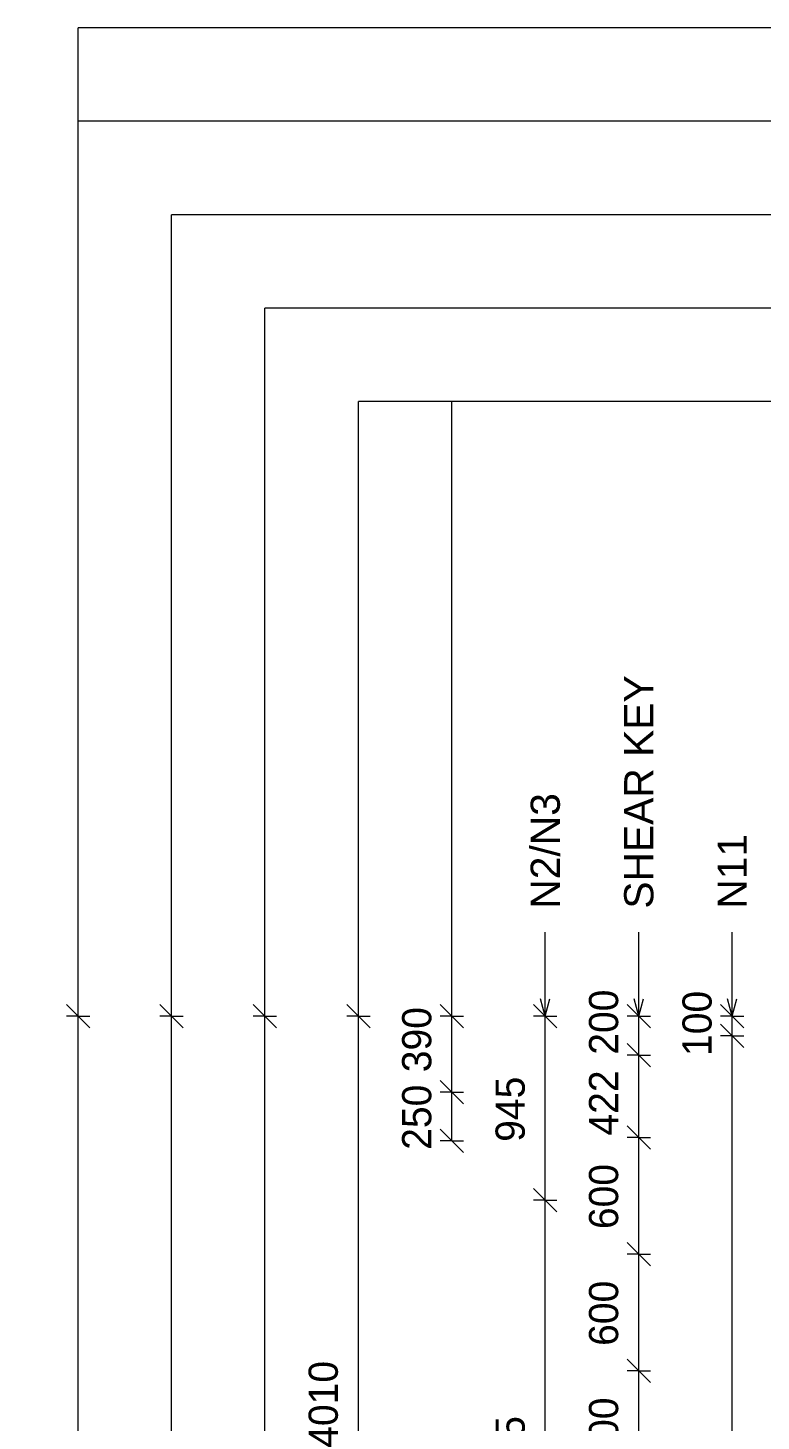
# Model space of a CAD drawing. Header units: millimetres. Extents: x 6587 to 23544, y -2694 to 13037.
# Drawn here: x 6587 to 10353, y 5619 to 12779 of the extents above; entities that cross this region are included whole.
import ezdxf

# ---------------------------------------------------------------- set-up
doc = ezdxf.new("R2010")
doc.units = ezdxf.units.MM
for name, color, linetype, lineweight in [('A-ANNO-DIMS', 211, 'Continuous', 9), ('A-ANNO-DIMS-60', 211, 'Continuous', 9), ('A-DETL-MBND', 5, 'Continuous', 18), ('G-ANNO-TEXT', 231, 'Continuous', 9)]:
    doc.layers.add(name, color=color, linetype=linetype, lineweight=lineweight)
doc.styles.add('Arial_1', font='arial.ttf', dxfattribs={"height": 150})
doc.styles.add('Nirmala UI Semilight', font='NirmalaS.ttf', dxfattribs={"height": 150})
doc.dimstyles.new('Arrow_Filled_-_2_5_NI_UI', dxfattribs={"dimscale": 304.8, "dimtxt": 157.104592, "dimasz": 0.393701, "dimexe": 0.19685, "dimexo": 0.0625, "dimgap": 0.19685, "dimtad": 1, "dimdec": 4, "dimzin": 0, "dimdsep": 46, "dimtxsty": 'Nirmala UI Semilight', "dimblk1": 'OBLIQUE', "dimblk2": 'OBLIQUE', "dimsah": 1, "dimcen": 0.09, "dimazin": 0, "dimtfac": 1, "dimtdec": 4, "dimtix": 1, "dimtmove": 2, "dimatfit": 3, "dimfxl": 0.19685, "dimfxlon": 1, "dimtvp": 1, "dimtolj": 1, "dimtzin": 0, "dimarcsym": 2})
doc.dimstyles.new('Arrow_Filled_-_2_5_NI_UI_1', dxfattribs={"dimscale": 304.8, "dimtxt": 157.104592, "dimasz": 0.393701, "dimexe": 0.19685, "dimexo": 0.0625, "dimgap": 0.19685, "dimtad": 1, "dimdec": 4, "dimzin": 0, "dimdsep": 46, "dimtxsty": 'Nirmala UI Semilight', "dimblk1": 'OBLIQUE', "dimblk2": 'OBLIQUE', "dimsah": 1, "dimcen": 0.09, "dimazin": 0, "dimtfac": 1, "dimtdec": 4, "dimtix": 1, "dimtmove": 0, "dimatfit": 3, "dimfxl": 0.19685, "dimfxlon": 1, "dimtvp": 1, "dimtolj": 1, "dimtzin": 0, "dimarcsym": 2})

# ---------------------------------------------------------------- blocks, each defined once
blk = doc.blocks.new('DIMBLOCK29-Elevation Front')
at = {"layer": 'A-ANNO-DIMS-60'}
for p, q in [((10204.9, 7600), (10144.9, 7660)), ((10204.9, 7600), (10144.9, 7600)), ((10204.9, -1295), (10204.9, 7600)), ((10204.9, 7600), (10264.9, 7540)), ((10204.9, 7600), (10264.9, 7600)), ((10204.9, -1295), (10144.9, -1235)), ((10204.9, -1295), (10144.9, -1295)), ((10204.9, -1295), (10264.9, -1355)), ((10204.9, -1295), (10264.9, -1295))]:
    blk.add_line(p, q, dxfattribs=at)
at = {"layer": 'A-ANNO-DIMS-60', "color": 0, "insert": (9949.2, 2382.7), "char_height": 150, "width": 1847.55, "attachment_point": 1, "rotation": 90, "line_spacing_factor": 1.142579, "style": 'Nirmala UI Semilight'}
blk.add_mtext('T8@200mm C/C', dxfattribs=at)
blk = doc.blocks.new('_Oblique')
at = {"color": 0, "linetype": 'ByBlock', "lineweight": -2}
blk.add_line((-0.5, -0.5), (0.5, 0.5), dxfattribs=at)
blk = doc.blocks.new('DIMBLOCK30-Elevation Front')
at = {"layer": 'A-ANNO-DIMS-60'}
for p, q in [((10204.9, 7700), (10144.9, 7760)), ((10204.9, 7700), (10144.9, 7700)), ((10204.9, 7600), (10204.9, 7700)), ((10204.9, 7700), (10264.9, 7640)), ((10204.9, 7700), (10264.9, 7700)), ((10204.9, 7600), (10144.9, 7660)), ((10204.9, 7600), (10144.9, 7600)), ((10204.9, 7600), (10264.9, 7540)), ((10204.9, 7600), (10264.9, 7600))]:
    blk.add_line(p, q, dxfattribs=at)
at = {"layer": 'A-ANNO-DIMS-60', "color": 0, "insert": (9949.2, 7495.8), "char_height": 150, "width": 370.196, "attachment_point": 1, "rotation": 90, "line_spacing_factor": 1.142579, "style": 'Nirmala UI Semilight'}
blk.add_mtext('100', dxfattribs=at)
blk = doc.blocks.new('DIMBLOCK43-Elevation Front')
at = {"layer": 'A-ANNO-DIMS-60'}
for p, q in [((9724.9, 5877.5), (9664.9, 5937.5)), ((9724.9, 5877.5), (9664.9, 5877.5)), ((9724.9, 5277.5), (9724.9, 5877.5)), ((9724.9, 5877.5), (9784.9, 5817.5)), ((9724.9, 5877.5), (9784.9, 5877.5)), ((9724.9, 5277.5), (9664.9, 5337.5)), ((9724.9, 5277.5), (9664.9, 5277.5)), ((9724.9, 5277.5), (9784.9, 5217.5)), ((9724.9, 5277.5), (9784.9, 5277.5))]:
    blk.add_line(p, q, dxfattribs=at)
at = {"layer": 'A-ANNO-DIMS-60', "color": 0, "insert": (9469.2, 5406.1), "char_height": 150, "width": 411.328, "attachment_point": 1, "rotation": 90, "line_spacing_factor": 1.142579, "style": 'Nirmala UI Semilight'}
blk.add_mtext('600', dxfattribs=at)
blk = doc.blocks.new('DIMBLOCK44-Elevation Front')
at = {"layer": 'A-ANNO-DIMS-60'}
for p, q in [((9724.9, 6477.5), (9664.9, 6537.5)), ((9724.9, 6477.5), (9664.9, 6477.5)), ((9724.9, 5877.5), (9724.9, 6477.5)), ((9724.9, 6477.5), (9784.9, 6417.5)), ((9724.9, 6477.5), (9784.9, 6477.5)), ((9724.9, 5877.5), (9664.9, 5937.5)), ((9724.9, 5877.5), (9664.9, 5877.5)), ((9724.9, 5877.5), (9784.9, 5817.5)), ((9724.9, 5877.5), (9784.9, 5877.5))]:
    blk.add_line(p, q, dxfattribs=at)
at = {"layer": 'A-ANNO-DIMS-60', "color": 0, "insert": (9469.2, 6006.1), "char_height": 150, "width": 411.328, "attachment_point": 1, "rotation": 90, "line_spacing_factor": 1.142579, "style": 'Nirmala UI Semilight'}
blk.add_mtext('600', dxfattribs=at)
blk = doc.blocks.new('DIMBLOCK45-Elevation Front')
at = {"layer": 'A-ANNO-DIMS-60'}
for p, q in [((9724.9, 7077.5), (9664.9, 7137.5)), ((9724.9, 7077.5), (9664.9, 7077.5)), ((9724.9, 6477.5), (9724.9, 7077.5)), ((9724.9, 7077.5), (9784.9, 7017.5)), ((9724.9, 7077.5), (9784.9, 7077.5)), ((9724.9, 6477.5), (9664.9, 6537.5)), ((9724.9, 6477.5), (9664.9, 6477.5)), ((9724.9, 6477.5), (9784.9, 6417.5)), ((9724.9, 6477.5), (9784.9, 6477.5))]:
    blk.add_line(p, q, dxfattribs=at)
at = {"layer": 'A-ANNO-DIMS-60', "color": 0, "insert": (9469.2, 6606.1), "char_height": 150, "width": 411.328, "attachment_point": 1, "rotation": 90, "line_spacing_factor": 1.142579, "style": 'Nirmala UI Semilight'}
blk.add_mtext('600', dxfattribs=at)
blk = doc.blocks.new('DIMBLOCK46-Elevation Front')
at = {"layer": 'A-ANNO-DIMS-60'}
for p, q in [((9724.9, 7500), (9664.9, 7560)), ((9724.9, 7500), (9664.9, 7500)), ((9724.9, 7077.5), (9724.9, 7500)), ((9724.9, 7500), (9784.9, 7440)), ((9724.9, 7500), (9784.9, 7500)), ((9724.9, 7077.5), (9664.9, 7137.5)), ((9724.9, 7077.5), (9664.9, 7077.5)), ((9724.9, 7077.5), (9784.9, 7017.5)), ((9724.9, 7077.5), (9784.9, 7077.5))]:
    blk.add_line(p, q, dxfattribs=at)
at = {"layer": 'A-ANNO-DIMS-60', "color": 0, "insert": (9469.2, 7086.9), "char_height": 150, "width": 414.756, "attachment_point": 1, "rotation": 90, "line_spacing_factor": 1.142579, "style": 'Nirmala UI Semilight'}
blk.add_mtext('422', dxfattribs=at)
blk = doc.blocks.new('DIMBLOCK47-Elevation Front')
at = {"layer": 'A-ANNO-DIMS-60'}
for p, q in [((9724.9, 7700), (9664.9, 7760)), ((9724.9, 7700), (9664.9, 7700)), ((9724.9, 7500), (9724.9, 7700)), ((9724.9, 7700), (9784.9, 7640)), ((9724.9, 7700), (9784.9, 7700)), ((9724.9, 7500), (9664.9, 7560)), ((9724.9, 7500), (9664.9, 7500)), ((9724.9, 7500), (9784.9, 7440)), ((9724.9, 7500), (9784.9, 7500))]:
    blk.add_line(p, q, dxfattribs=at)
at = {"layer": 'A-ANNO-DIMS-60', "color": 0, "insert": (9469.2, 7502.2), "char_height": 150, "width": 411.328, "attachment_point": 1, "rotation": 90, "line_spacing_factor": 1.142579, "style": 'Nirmala UI Semilight'}
blk.add_mtext('200', dxfattribs=at)
blk = doc.blocks.new('DIMBLOCK51-Elevation Front')
at = {"layer": 'A-ANNO-DIMS-60'}
for p, q in [((9244.9, 6755), (9184.9, 6815)), ((9244.9, 6755), (9184.9, 6755)), ((9244.9, 4100), (9244.9, 6755)), ((9244.9, 6755), (9304.9, 6695)), ((9244.9, 6755), (9304.9, 6755)), ((9244.9, 4100), (9184.9, 4160)), ((9244.9, 4100), (9184.9, 4100)), ((9244.9, 4100), (9304.9, 4040)), ((9244.9, 4100), (9304.9, 4100))]:
    blk.add_line(p, q, dxfattribs=at)
at = {"layer": 'A-ANNO-DIMS-60', "color": 0, "insert": (8989.2, 5199), "char_height": 150, "width": 548.438, "attachment_point": 1, "rotation": 90, "line_spacing_factor": 1.142579, "style": 'Nirmala UI Semilight'}
blk.add_mtext('2655', dxfattribs=at)
blk = doc.blocks.new('DIMBLOCK52-Elevation Front')
at = {"layer": 'A-ANNO-DIMS-60'}
for p, q in [((9244.9, 7700), (9184.9, 7760)), ((9244.9, 7700), (9184.9, 7700)), ((9244.9, 6755), (9244.9, 7700)), ((9244.9, 7700), (9304.9, 7640)), ((9244.9, 7700), (9304.9, 7700)), ((9244.9, 6755), (9184.9, 6815)), ((9244.9, 6755), (9184.9, 6755)), ((9244.9, 6755), (9304.9, 6695)), ((9244.9, 6755), (9304.9, 6755))]:
    blk.add_line(p, q, dxfattribs=at)
at = {"layer": 'A-ANNO-DIMS-60', "color": 0, "insert": (8989.2, 7054.7), "char_height": 150, "width": 414.756, "attachment_point": 1, "rotation": 90, "line_spacing_factor": 1.142579, "style": 'Nirmala UI Semilight'}
blk.add_mtext('945', dxfattribs=at)
blk = doc.blocks.new('DIMBLOCK54-Elevation Front')
at = {"layer": 'A-ANNO-DIMS-60'}
for p, q in [((8764.9, 7310), (8704.9, 7370)), ((8764.9, 7310), (8704.9, 7310)), ((8764.9, 7060), (8764.9, 7310)), ((8764.9, 7310), (8824.9, 7250)), ((8764.9, 7310), (8824.9, 7310)), ((8764.9, 7060), (8704.9, 7120)), ((8764.9, 7060), (8704.9, 7060)), ((8764.9, 7060), (8824.9, 7000)), ((8764.9, 7060), (8824.9, 7060))]:
    blk.add_line(p, q, dxfattribs=at)
at = {"layer": 'A-ANNO-DIMS-60', "color": 0, "insert": (8509.2, 7013.6), "char_height": 150, "width": 411.328, "attachment_point": 1, "rotation": 90, "line_spacing_factor": 1.142579, "style": 'Nirmala UI Semilight'}
blk.add_mtext('250', dxfattribs=at)
blk = doc.blocks.new('DIMBLOCK55-Elevation Front')
at = {"layer": 'A-ANNO-DIMS-60'}
for p, q in [((8764.9, 7700), (8704.9, 7760)), ((8764.9, 7700), (8704.9, 7700)), ((8764.9, 7310), (8764.9, 7700)), ((8764.9, 7700), (8824.9, 7640)), ((8764.9, 7700), (8824.9, 7700)), ((8764.9, 7310), (8704.9, 7370)), ((8764.9, 7310), (8704.9, 7310)), ((8764.9, 7310), (8824.9, 7250)), ((8764.9, 7310), (8824.9, 7310))]:
    blk.add_line(p, q, dxfattribs=at)
at = {"layer": 'A-ANNO-DIMS-60', "color": 0, "insert": (8509.2, 7412.3), "char_height": 150, "width": 411.328, "attachment_point": 1, "rotation": 90, "line_spacing_factor": 1.142579, "style": 'Nirmala UI Semilight'}
blk.add_mtext('390', dxfattribs=at)
blk = doc.blocks.new('DIMBLOCK60-Elevation Front')
at = {"layer": 'A-ANNO-DIMS-60'}
for p, q in [((8284.9, 7700), (8224.9, 7760)), ((8284.9, 7700), (8224.9, 7700)), ((8284.9, 3690.3), (8284.9, 7700)), ((8284.9, 7700), (8344.9, 7640)), ((8284.9, 7700), (8344.9, 7700)), ((8284.9, 3690.3), (8224.9, 3750.3)), ((8284.9, 3690.3), (8224.9, 3690.3)), ((8284.9, 3690.3), (8344.9, 3630.3)), ((8284.9, 3690.3), (8344.9, 3690.3))]:
    blk.add_line(p, q, dxfattribs=at)
at = {"layer": 'A-ANNO-DIMS-60', "color": 0, "insert": (8029.2, 5482.4), "char_height": 150, "width": 510.733, "attachment_point": 1, "rotation": 90, "line_spacing_factor": 1.142579, "style": 'Nirmala UI Semilight'}
blk.add_mtext('4010', dxfattribs=at)
blk = doc.blocks.new('DIMBLOCK68-Elevation Front')
at = {"layer": 'A-ANNO-DIMS-60'}
for p, q in [((7804.9, 7700), (7744.9, 7760)), ((7804.9, 7700), (7744.9, 7700)), ((7804.9, 2708.5), (7804.9, 7700)), ((7804.9, 7700), (7864.9, 7640)), ((7804.9, 7700), (7864.9, 7700)), ((7804.9, 2708.5), (7744.9, 2768.5)), ((7804.9, 2708.5), (7744.9, 2708.5)), ((7804.9, 2708.5), (7864.9, 2648.5)), ((7804.9, 2708.5), (7864.9, 2708.5))]:
    blk.add_line(p, q, dxfattribs=at)
at = {"layer": 'A-ANNO-DIMS-60', "color": 0, "insert": (7549.2, 4991.5), "char_height": 150, "width": 510.733, "attachment_point": 1, "rotation": 90, "line_spacing_factor": 1.142579, "style": 'Nirmala UI Semilight'}
blk.add_mtext('4991', dxfattribs=at)
blk = doc.blocks.new('DIMBLOCK72-Elevation Front')
at = {"layer": 'A-ANNO-DIMS-60'}
for p, q in [((7324.9, 7700), (7264.9, 7760)), ((7324.9, 7700), (7264.9, 7700)), ((7324.9, -321.1), (7324.9, 7700)), ((7324.9, 7700), (7384.9, 7640)), ((7324.9, 7700), (7384.9, 7700)), ((7324.9, -321.1), (7264.9, -261.1)), ((7324.9, -321.1), (7264.9, -321.1)), ((7324.9, -321.1), (7384.9, -381.1)), ((7324.9, -321.1), (7384.9, -321.1))]:
    blk.add_line(p, q, dxfattribs=at)
at = {"layer": 'A-ANNO-DIMS-60', "color": 0, "insert": (7069.2, 3478.1), "char_height": 150, "width": 507.305, "attachment_point": 1, "rotation": 90, "line_spacing_factor": 1.142579, "style": 'Nirmala UI Semilight'}
blk.add_mtext('8021', dxfattribs=at)
blk = doc.blocks.new('DIMBLOCK78-Elevation Front')
at = {"layer": 'A-ANNO-DIMS-60'}
for p, q in [((6844.9, 7700), (6784.9, 7760)), ((6844.9, 7700), (6784.9, 7700)), ((6844.9, -1395), (6844.9, 7700)), ((6844.9, 7700), (6904.9, 7640)), ((6844.9, 7700), (6904.9, 7700)), ((6844.9, -1395), (6784.9, -1335)), ((6844.9, -1395), (6784.9, -1395)), ((6844.9, -1395), (6904.9, -1455)), ((6844.9, -1395), (6904.9, -1395))]:
    blk.add_line(p, q, dxfattribs=at)
at = {"layer": 'A-ANNO-DIMS-60', "color": 0, "insert": (6589.2, 2924), "char_height": 150, "width": 548.438, "attachment_point": 1, "rotation": 90, "line_spacing_factor": 1.142579, "style": 'Nirmala UI Semilight'}
blk.add_mtext('9095', dxfattribs=at)

msp = doc.modelspace()

# ---------------------------------------------------------------- linework, layer by layer
at = {"layer": 'A-DETL-MBND'}
for p, q in [((6844.92489, 7700), (6844.92489, 12778.91287)), ((12338.56541, 12778.91287), (6844.92489, 12778.91287)), ((12338.56541, 12298.91287), (6844.92489, 12298.91287)), ((7324.92489, 7700), (7324.92489, 11818.91287)), ((12338.56541, 11818.91287), (7324.92489, 11818.91287)), ((7804.92489, 7700), (7804.92489, 11338.91287)), ((12338.56541, 11338.91287), (7804.92489, 11338.91287)), ((8284.92489, 7700), (8284.92489, 10858.91287)), ((12338.56541, 10858.91287), (8284.92489, 10858.91287)), ((8764.92489, 7700), (8764.92489, 10858.91287))]:
    msp.add_line(p, q, dxfattribs=at)
at = {"layer": 'G-ANNO-TEXT', "color": 7}
for p, q in [((9244.57275, 7700.02079), (9244.57275, 8132.64766)), ((9724.92339, 7700.02079), (9724.92339, 8132.64766)), ((10204.92339, 7700.02079), (10204.92339, 8132.64766)), ((9244.57275, 7700.02079), (9220.45733, 7790.02079)), ((9244.57275, 7700.02079), (9268.68818, 7790.02079)), ((9724.92339, 7700.02079), (9700.80796, 7790.02079)), ((9724.92339, 7700.02079), (9749.03882, 7790.02079)), ((10204.92339, 7700.02079), (10180.80796, 7790.02079)), ((10204.92339, 7700.02079), (10229.03882, 7790.02079))]:
    msp.add_line(p, q, dxfattribs=at)

# ---------------------------------------------------------------- texts
at = {"layer": 'G-ANNO-TEXT', "color": 7, "char_height": 150, "attachment_point": 1, "rotation": 90, "style": 'Arial_1'}
for s, insert, width in [('SHEAR KEY', (9649.92339, 8252.64766), 1447.847625), ('N2/N3', (9169.57275, 8252.64766), 716.708625), ('N11', (10129.92339, 8252.64766), 461.772)]:
    msp.add_mtext(s, dxfattribs=dict(at, insert=insert, width=width))

# ---------------------------------------------------------------- dimensions: what is measured, and where the dimension line sits
at = {"layer": 'A-ANNO-DIMS'}
for base, p1, p2, override, picture, middle in [((9724.92489, 7700), (9784.92489, 7500), (9784.92489, 7700), {"dimpost": '<>', "dimfxl": 200}, 'DIMBLOCK47-Elevation Front', (9569.22174, 7707.90576)), ((8764.92489, 7700), (8824.92489, 7310), (8824.92489, 7700), {"dimpost": '<>', "dimfxl": 390}, 'DIMBLOCK55-Elevation Front', (8609.22174, 7617.97551)), ((9724.92489, 7500), (9784.92489, 7077.50781), (9784.92489, 7500), {"dimpost": '<>', "dimfxl": 422.492188}, 'DIMBLOCK46-Elevation Front', (9569.22174, 7294.30221))]:
    dim = msp.add_linear_dim(base=base, p1=p1, p2=p2, angle=90, dimstyle='Arrow_Filled_-_2_5_NI_UI', override=override, dxfattribs=at)
    dim.commit()
    dim.dimension.update_dxf_attribs({"geometry": picture, "text_midpoint": middle, "dimtype": 160, "text_rotation": 90})
for base, p1, p2, override, picture, middle in [((10204.92489, 7700), (10264.92489, 7600), (10264.92489, 7700), {"dimpost": '<>', "dimfxl": 100}, 'DIMBLOCK30-Elevation Front', (10066.99602, 7650)), ((6844.92489, 7700), (6904.92489, -1395), (6904.92489, 7700), {"dimpost": '<>', "dimfxl": 9095}, 'DIMBLOCK78-Elevation Front', (6707.36213, 3152.5)), ((7324.92489, 7700), (7384.92489, -321.10124), (7384.92489, 7700), {"dimpost": '<>', "dimfxl": 8021.101243}, 'DIMBLOCK72-Elevation Front', (7186.99602, 3689.44938)), ((7804.92489, 7700), (7864.92489, 2708.5228), (7864.92489, 7700), {"dimpost": '<>', "dimfxl": 4991.477198}, 'DIMBLOCK68-Elevation Front', (7666.94372, 5204.2614)), ((8284.9248894819, 7699.9999999996), (8344.9248894819, 3690.3313522906), (8344.9248894819, 7699.9999999996), {"dimpost": '<>', "dimfxl": 4009.668648}, 'DIMBLOCK60-Elevation Front', (8146.9960190166, 5695.1656761451)), ((9244.92489, 7700), (9304.92489, 6755), (9304.92489, 7700), {"dimpost": '<>', "dimfxl": 945}, 'DIMBLOCK52-Elevation Front', (9107.36213, 7227.5)), ((8764.92489, 7310), (8824.92489, 7060), (8824.92489, 7310), {"dimpost": '<>', "dimfxl": 250}, 'DIMBLOCK54-Elevation Front', (8627.41443, 7185)), ((9724.92489, 7077.50781), (9784.92489, 6477.50781), (9784.92489, 7077.50781), {"dimpost": '<>', "dimfxl": 600}, 'DIMBLOCK45-Elevation Front', (9587.36213, 6777.50781)), ((9244.92489, 6755), (9304.92489, 4100), (9304.92489, 6755), {"dimpost": '<>', "dimfxl": 2655}, 'DIMBLOCK51-Elevation Front', (9107.36213, 5427.5)), ((9724.92489, 6477.50781), (9784.92489, 5877.50781), (9784.92489, 6477.50781), {"dimpost": '<>', "dimfxl": 600}, 'DIMBLOCK44-Elevation Front', (9587.36213, 6177.50781)), ((9724.92489, 5877.50781), (9784.92489, 5277.50781), (9784.92489, 5877.50781), {"dimpost": '<>', "dimfxl": 600}, 'DIMBLOCK43-Elevation Front', (9587.36213, 5577.50781))]:
    dim = msp.add_linear_dim(base=base, p1=p1, p2=p2, angle=90, dimstyle='Arrow_Filled_-_2_5_NI_UI_1', override=override, dxfattribs=at)
    dim.commit()
    dim.dimension.update_dxf_attribs({"geometry": picture, "text_midpoint": middle})
dim = msp.add_linear_dim(base=(10204.92489, 7600), p1=(10264.92489, -1295), p2=(10264.92489, 7600), angle=90, text='T8@200mm C/C', dimstyle='Arrow_Filled_-_2_5_NI_UI_1', override={"dimpost": '<>', "dimfxl": 8895}, dxfattribs=at)
dim.commit()
dim.dimension.update_dxf_attribs({"geometry": 'DIMBLOCK29-Elevation Front', "text_midpoint": (10056.22196, 3152.5)})

doc.saveas('drawing.dxf')
